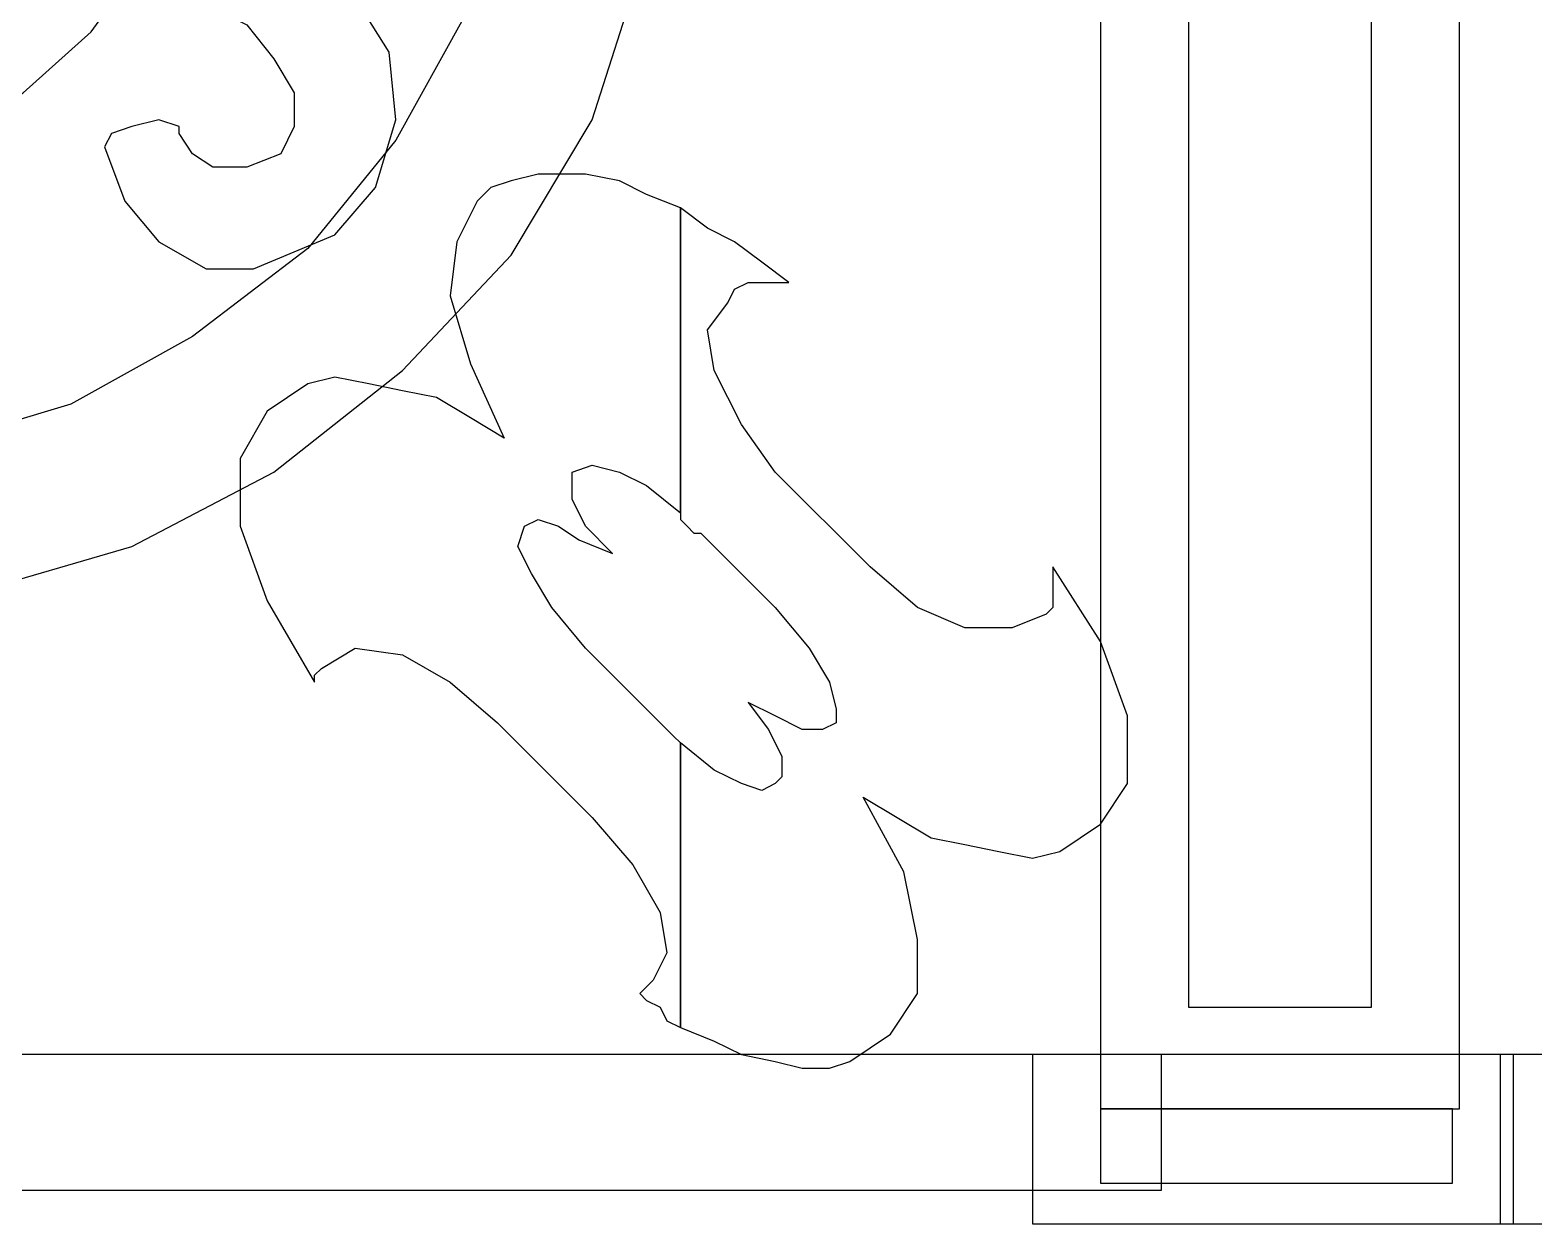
# Model space of a CAD drawing. Header units: centimetres. Extents: x -68 to 49, y -36 to 8.
# Drawn here: x -5.74 to 10.59, y -35.83 to -22.86 of the extents above; entities that cross this region are included whole.
import ezdxf

# ---------------------------------------------------------------- set-up
doc = ezdxf.new("R2010")
doc.units = ezdxf.units.CM
doc.header["$MEASUREMENT"] = 0
doc.layers.add('layer 1', color=7, linetype='Continuous')

msp = doc.modelspace()

# ---------------------------------------------------------------- linework, layer by layer
at = {"layer": 'layer 1', "color": 98}
for points, knots in [([(5.8839, 3.4612), (5.8839, 3.4612), (9.78401, 3.4612), (9.78401, 3.4612), (9.78401, 3.4612), (9.78401, 3.4612), (9.78401, -34.58325), (9.78401, -34.58325), (9.78401, -34.58325), (9.78401, -34.58325), (5.8839, -34.58325), (5.8839, -34.58325), (5.8839, -34.58325), (5.8839, -34.58325), (5.8839, 3.4612), (5.8839, 3.4612)], [0, 0, 0, 0, 0.25, 0.25, 0.25, 0.25, 0.5, 0.5, 0.5, 0.5, 0.75, 0.75, 0.75, 0.75, 1, 1, 1, 1]), ([(-8.90708, -3.23521), (-8.90708, -3.23521), (-8.31838, -3.23521), (-8.31838, -3.23521), (-8.31838, -3.23521), (-8.31838, -3.23521), (-6.40512, -3.38239), (-6.40512, -3.38239), (-6.40512, -3.38239), (-6.40512, -3.38239), (-4.63903, -3.89749), (-4.63903, -3.89749), (-4.63903, -3.89749), (-4.63903, -3.89749), (-3.09371, -4.78054), (-3.09371, -4.78054), (-3.09371, -4.78054), (-3.09371, -4.78054), (-1.69556, -5.81076), (-1.69556, -5.81076), (-1.69556, -5.81076), (-1.69556, -5.81076), (-0.51816, -7.13532), (-0.51816, -7.13532), (-0.51816, -7.13532), (-0.51816, -7.13532), (0.36488, -8.60706), (0.36488, -8.60706), (0.36488, -8.60706), (0.36488, -8.60706), (0.87999, -10.22597), (0.87999, -10.22597), (0.87999, -10.22597), (0.87999, -10.22597), (1.10075, -11.99206), (1.10075, -11.99206), (1.10075, -11.99206), (1.10075, -11.99206), (1.10075, -20.52814), (1.10075, -20.52814), (1.10075, -20.52814), (1.10075, -20.52814), (0.87999, -22.22064), (0.87999, -22.22064), (0.87999, -22.22064), (0.87999, -22.22064), (0.36488, -23.83956), (0.36488, -23.83956), (0.36488, -23.83956), (0.36488, -23.83956), (-0.51816, -25.31129), (-0.51816, -25.31129), (-0.51816, -25.31129), (-0.51816, -25.31129), (-1.69556, -26.56227), (-1.69556, -26.56227), (-1.69556, -26.56227), (-1.69556, -26.56227), (-3.09371, -27.66608), (-3.09371, -27.66608), (-3.09371, -27.66608), (-3.09371, -27.66608), (-4.63903, -28.47553), (-4.63903, -28.47553), (-4.63903, -28.47553), (-4.63903, -28.47553), (-6.40512, -28.99064), (-6.40512, -28.99064), (-6.40512, -28.99064), (-6.40512, -28.99064), (-8.31838, -29.13781), (-8.31838, -29.13781), (-8.31838, -29.13781), (-8.31838, -29.13781), (-8.90708, -29.13781), (-8.90708, -29.13781), (-8.90708, -29.13781), (-8.90708, -29.13781), (-8.90708, -27.5189), (-8.90708, -27.5189), (-8.90708, -27.5189), (-8.90708, -27.5189), (-8.39197, -27.5189), (-8.39197, -27.5189), (-8.39197, -27.5189), (-8.39197, -27.5189), (-6.77305, -27.37173), (-6.77305, -27.37173), (-6.77305, -27.37173), (-6.77305, -27.37173), (-5.30132, -26.93021), (-5.30132, -26.93021), (-5.30132, -26.93021), (-5.30132, -26.93021), (-3.97675, -26.19434), (-3.97675, -26.19434), (-3.97675, -26.19434), (-3.97675, -26.19434), (-2.72577, -25.23771), (-2.72577, -25.23771), (-2.72577, -25.23771), (-2.72577, -25.23771), (-1.76914, -24.06032), (-1.76914, -24.06032), (-1.76914, -24.06032), (-1.76914, -24.06032), (-1.03327, -22.73575), (-1.03327, -22.73575), (-1.03327, -22.73575), (-1.03327, -22.73575), (-0.51816, -21.3376), (-0.51816, -21.3376), (-0.51816, -21.3376), (-0.51816, -21.3376), (-0.37099, -19.79227), (-0.37099, -19.79227), (-0.37099, -19.79227), (-0.37099, -19.79227), (-0.37099, -12.43358), (-0.37099, -12.43358), (-0.37099, -12.43358), (-0.37099, -12.43358), (-0.51816, -10.88825), (-0.51816, -10.88825), (-0.51816, -10.88825), (-0.51816, -10.88825), (-1.03327, -9.4901), (-1.03327, -9.4901), (-1.03327, -9.4901), (-1.03327, -9.4901), (-1.76914, -8.16554), (-1.76914, -8.16554), (-1.76914, -8.16554), (-1.76914, -8.16554), (-2.72577, -6.98815), (-2.72577, -6.98815), (-2.72577, -6.98815), (-2.72577, -6.98815), (-3.97675, -6.03152), (-3.97675, -6.03152), (-3.97675, -6.03152), (-3.97675, -6.03152), (-5.30132, -5.29565), (-5.30132, -5.29565), (-5.30132, -5.29565), (-5.30132, -5.29565), (-6.77305, -4.85413), (-6.77305, -4.85413), (-6.77305, -4.85413), (-6.77305, -4.85413), (-8.39197, -4.70695), (-8.39197, -4.70695), (-8.39197, -4.70695), (-8.39197, -4.70695), (-8.90708, -4.70695), (-8.90708, -4.70695), (-8.90708, -4.70695), (-8.90708, -4.70695), (-8.90708, -3.23521), (-8.90708, -3.23521)], [0, 0, 0, 0, 0.025, 0.025, 0.025, 0.025, 0.05, 0.05, 0.05, 0.05, 0.075, 0.075, 0.075, 0.075, 0.1, 0.1, 0.1, 0.1, 0.125, 0.125, 0.125, 0.125, 0.15, 0.15, 0.15, 0.15, 0.175, 0.175, 0.175, 0.175, 0.2, 0.2, 0.2, 0.2, 0.225, 0.225, 0.225, 0.225, 0.25, 0.25, 0.25, 0.25, 0.275, 0.275, 0.275, 0.275, 0.3, 0.3, 0.3, 0.3, 0.325, 0.325, 0.325, 0.325, 0.35, 0.35, 0.35, 0.35, 0.375, 0.375, 0.375, 0.375, 0.4, 0.4, 0.4, 0.4, 0.425, 0.425, 0.425, 0.425, 0.45, 0.45, 0.45, 0.45, 0.475, 0.475, 0.475, 0.475, 0.5, 0.5, 0.5, 0.5, 0.525, 0.525, 0.525, 0.525, 0.55, 0.55, 0.55, 0.55, 0.575, 0.575, 0.575, 0.575, 0.6, 0.6, 0.6, 0.6, 0.625, 0.625, 0.625, 0.625, 0.65, 0.65, 0.65, 0.65, 0.675, 0.675, 0.675, 0.675, 0.7, 0.7, 0.7, 0.7, 0.725, 0.725, 0.725, 0.725, 0.75, 0.75, 0.75, 0.75, 0.775, 0.775, 0.775, 0.775, 0.8, 0.8, 0.8, 0.8, 0.825, 0.825, 0.825, 0.825, 0.85, 0.85, 0.85, 0.85, 0.875, 0.875, 0.875, 0.875, 0.9, 0.9, 0.9, 0.9, 0.925, 0.925, 0.925, 0.925, 0.95, 0.95, 0.95, 0.95, 0.975, 0.975, 0.975, 0.975, 1, 1, 1, 1]), ([(-9.05425, -7.7976), (-9.05425, -7.7976), (-8.68631, -7.7976), (-8.68631, -7.7976), (-8.68631, -7.7976), (-8.68631, -7.7976), (-7.6561, -7.94478), (-7.6561, -7.94478), (-7.6561, -7.94478), (-7.6561, -7.94478), (-6.69947, -8.23912), (-6.69947, -8.23912), (-6.69947, -8.23912), (-6.69947, -8.23912), (-5.81642, -8.75423), (-5.81642, -8.75423), (-5.81642, -8.75423), (-5.81642, -8.75423), (-5.08055, -9.41652), (-5.08055, -9.41652), (-5.08055, -9.41652), (-5.08055, -9.41652), (-4.49186, -10.22597), (-4.49186, -10.22597), (-4.49186, -10.22597), (-4.49186, -10.22597), (-3.97675, -11.1826), (-3.97675, -11.1826), (-3.97675, -11.1826), (-3.97675, -11.1826), (-3.6824, -12.21282), (-3.6824, -12.21282), (-3.6824, -12.21282), (-3.6824, -12.21282), (-3.60882, -13.31662), (-3.60882, -13.31662), (-3.60882, -13.31662), (-3.60882, -13.31662), (-3.60882, -18.90923), (-3.60882, -18.90923), (-3.60882, -18.90923), (-3.60882, -18.90923), (-3.6824, -20.01303), (-3.6824, -20.01303), (-3.6824, -20.01303), (-3.6824, -20.01303), (-3.97675, -21.11684), (-3.97675, -21.11684), (-3.97675, -21.11684), (-3.97675, -21.11684), (-4.49186, -22.07347), (-4.49186, -22.07347), (-4.49186, -22.07347), (-4.49186, -22.07347), (-5.08055, -22.88293), (-5.08055, -22.88293), (-5.08055, -22.88293), (-5.08055, -22.88293), (-5.81642, -23.54521), (-5.81642, -23.54521), (-5.81642, -23.54521), (-5.81642, -23.54521), (-6.69947, -24.06032), (-6.69947, -24.06032), (-6.69947, -24.06032), (-6.69947, -24.06032), (-7.6561, -24.35466), (-7.6561, -24.35466), (-7.6561, -24.35466), (-7.6561, -24.35466), (-8.68631, -24.50184), (-8.68631, -24.50184), (-8.68631, -24.50184), (-8.68631, -24.50184), (-9.05425, -24.50184), (-9.05425, -24.50184), (-9.05425, -24.50184), (-9.05425, -24.50184), (-9.05425, -22.88293), (-9.05425, -22.88293), (-9.05425, -22.88293), (-9.05425, -22.88293), (-8.68631, -22.88293), (-8.68631, -22.88293), (-8.68631, -22.88293), (-8.68631, -22.88293), (-7.95044, -22.80934), (-7.95044, -22.80934), (-7.95044, -22.80934), (-7.95044, -22.80934), (-7.21458, -22.51499), (-7.21458, -22.51499), (-7.21458, -22.51499), (-7.21458, -22.51499), (-6.55229, -22.07347), (-6.55229, -22.07347), (-6.55229, -22.07347), (-6.55229, -22.07347), (-5.9636, -21.55836), (-5.9636, -21.55836), (-5.9636, -21.55836), (-5.9636, -21.55836), (-5.52208, -20.89608), (-5.52208, -20.89608), (-5.52208, -20.89608), (-5.52208, -20.89608), (-5.15414, -20.08662), (-5.15414, -20.08662), (-5.15414, -20.08662), (-5.15414, -20.08662), (-4.93338, -19.20358), (-4.93338, -19.20358), (-4.93338, -19.20358), (-4.93338, -19.20358), (-4.85979, -18.32053), (-4.85979, -18.32053), (-4.85979, -18.32053), (-4.85979, -18.32053), (-4.85979, -13.90532), (-4.85979, -13.90532), (-4.85979, -13.90532), (-4.85979, -13.90532), (-4.93338, -13.02228), (-4.93338, -13.02228), (-4.93338, -13.02228), (-4.93338, -13.02228), (-5.15414, -12.13923), (-5.15414, -12.13923), (-5.15414, -12.13923), (-5.15414, -12.13923), (-5.52208, -11.32978), (-5.52208, -11.32978), (-5.52208, -11.32978), (-5.52208, -11.32978), (-5.9636, -10.66749), (-5.9636, -10.66749), (-5.9636, -10.66749), (-5.9636, -10.66749), (-6.55229, -10.0788), (-6.55229, -10.0788), (-6.55229, -10.0788), (-6.55229, -10.0788), (-7.21458, -9.63728), (-7.21458, -9.63728), (-7.21458, -9.63728), (-7.21458, -9.63728), (-7.95044, -9.34293), (-7.95044, -9.34293), (-7.95044, -9.34293), (-7.95044, -9.34293), (-8.68631, -9.26934), (-8.68631, -9.26934), (-8.68631, -9.26934), (-8.68631, -9.26934), (-9.05425, -9.26934), (-9.05425, -9.26934), (-9.05425, -9.26934), (-9.05425, -9.26934), (-9.05425, -7.7976), (-9.05425, -7.7976)], [0, 0, 0, 0, 0.025, 0.025, 0.025, 0.025, 0.05, 0.05, 0.05, 0.05, 0.075, 0.075, 0.075, 0.075, 0.1, 0.1, 0.1, 0.1, 0.125, 0.125, 0.125, 0.125, 0.15, 0.15, 0.15, 0.15, 0.175, 0.175, 0.175, 0.175, 0.2, 0.2, 0.2, 0.2, 0.225, 0.225, 0.225, 0.225, 0.25, 0.25, 0.25, 0.25, 0.275, 0.275, 0.275, 0.275, 0.3, 0.3, 0.3, 0.3, 0.325, 0.325, 0.325, 0.325, 0.35, 0.35, 0.35, 0.35, 0.375, 0.375, 0.375, 0.375, 0.4, 0.4, 0.4, 0.4, 0.425, 0.425, 0.425, 0.425, 0.45, 0.45, 0.45, 0.45, 0.475, 0.475, 0.475, 0.475, 0.5, 0.5, 0.5, 0.5, 0.525, 0.525, 0.525, 0.525, 0.55, 0.55, 0.55, 0.55, 0.575, 0.575, 0.575, 0.575, 0.6, 0.6, 0.6, 0.6, 0.625, 0.625, 0.625, 0.625, 0.65, 0.65, 0.65, 0.65, 0.675, 0.675, 0.675, 0.675, 0.7, 0.7, 0.7, 0.7, 0.725, 0.725, 0.725, 0.725, 0.75, 0.75, 0.75, 0.75, 0.775, 0.775, 0.775, 0.775, 0.8, 0.8, 0.8, 0.8, 0.825, 0.825, 0.825, 0.825, 0.85, 0.85, 0.85, 0.85, 0.875, 0.875, 0.875, 0.875, 0.9, 0.9, 0.9, 0.9, 0.925, 0.925, 0.925, 0.925, 0.95, 0.95, 0.95, 0.95, 0.975, 0.975, 0.975, 0.975, 1, 1, 1, 1]), ([(-1.84273, -23.10369), (-1.84273, -23.10369), (-1.76914, -23.83956), (-1.76914, -23.83956), (-1.76914, -23.83956), (-1.76914, -23.83956), (-1.9899, -24.57542), (-1.9899, -24.57542), (-1.9899, -24.57542), (-1.9899, -24.57542), (-2.43142, -25.09053), (-2.43142, -25.09053), (-2.43142, -25.09053), (-2.43142, -25.09053), (-3.31447, -25.45847), (-3.31447, -25.45847), (-3.31447, -25.45847), (-3.31447, -25.45847), (-3.82958, -25.45847), (-3.82958, -25.45847), (-3.82958, -25.45847), (-3.82958, -25.45847), (-4.34468, -25.16412), (-4.34468, -25.16412), (-4.34468, -25.16412), (-4.34468, -25.16412), (-4.71262, -24.7226), (-4.71262, -24.7226), (-4.71262, -24.7226), (-4.71262, -24.7226), (-4.93338, -24.1339), (-4.93338, -24.1339), (-4.93338, -24.1339), (-4.93338, -24.1339), (-4.85979, -23.98673), (-4.85979, -23.98673), (-4.85979, -23.98673), (-4.85979, -23.98673), (-4.63903, -23.91314), (-4.63903, -23.91314), (-4.63903, -23.91314), (-4.63903, -23.91314), (-4.34468, -23.83956), (-4.34468, -23.83956), (-4.34468, -23.83956), (-4.34468, -23.83956), (-4.12392, -23.91314), (-4.12392, -23.91314), (-4.12392, -23.91314), (-4.12392, -23.91314), (-4.12392, -23.98673), (-4.12392, -23.98673), (-4.12392, -23.98673), (-4.12392, -23.98673), (-3.97675, -24.20749), (-3.97675, -24.20749), (-3.97675, -24.20749), (-3.97675, -24.20749), (-3.75599, -24.35466), (-3.75599, -24.35466), (-3.75599, -24.35466), (-3.75599, -24.35466), (-3.38805, -24.35466), (-3.38805, -24.35466), (-3.38805, -24.35466), (-3.38805, -24.35466), (-3.02012, -24.20749), (-3.02012, -24.20749), (-3.02012, -24.20749), (-3.02012, -24.20749), (-2.87295, -23.91314), (-2.87295, -23.91314), (-2.87295, -23.91314), (-2.87295, -23.91314), (-2.87295, -23.54521), (-2.87295, -23.54521), (-2.87295, -23.54521), (-2.87295, -23.54521), (-3.09371, -23.17727), (-3.09371, -23.17727), (-3.09371, -23.17727), (-3.09371, -23.17727), (-3.38805, -22.80934), (-3.38805, -22.80934), (-3.38805, -22.80934), (-3.38805, -22.80934), (-3.82958, -22.58858), (-3.82958, -22.58858), (-3.82958, -22.58858), (-3.82958, -22.58858), (-4.41827, -22.51499), (-4.41827, -22.51499), (-4.41827, -22.51499), (-4.41827, -22.51499), (-5.08055, -22.73575), (-5.08055, -22.73575), (-5.08055, -22.73575), (-5.08055, -22.73575), (-5.44849, -21.48477), (-5.44849, -21.48477), (-5.44849, -21.48477), (-5.44849, -21.48477), (-4.85979, -21.48477), (-4.85979, -21.48477), (-4.85979, -21.48477), (-4.85979, -21.48477), (-4.34468, -21.41119), (-4.34468, -21.41119), (-4.34468, -21.41119), (-4.34468, -21.41119), (-3.90316, -21.48477), (-3.90316, -21.48477), (-3.90316, -21.48477), (-3.90316, -21.48477), (-3.38805, -21.55836), (-3.38805, -21.55836), (-3.38805, -21.55836), (-3.38805, -21.55836), (-3.02012, -21.70553), (-3.02012, -21.70553), (-3.02012, -21.70553), (-3.02012, -21.70553), (-2.5786, -21.99988), (-2.5786, -21.99988), (-2.5786, -21.99988), (-2.5786, -21.99988), (-2.21066, -22.51499), (-2.21066, -22.51499), (-2.21066, -22.51499), (-2.21066, -22.51499), (-1.84273, -23.10369), (-1.84273, -23.10369)], [0, 0, 0, 0, 0.03030303, 0.03030303, 0.03030303, 0.03030303, 0.06060606, 0.06060606, 0.06060606, 0.06060606, 0.09090909, 0.09090909, 0.09090909, 0.09090909, 0.12121212, 0.12121212, 0.12121212, 0.12121212, 0.15151515, 0.15151515, 0.15151515, 0.15151515, 0.18181818, 0.18181818, 0.18181818, 0.18181818, 0.21212121, 0.21212121, 0.21212121, 0.21212121, 0.24242424, 0.24242424, 0.24242424, 0.24242424, 0.27272727, 0.27272727, 0.27272727, 0.27272727, 0.3030303, 0.3030303, 0.3030303, 0.3030303, 0.33333333, 0.33333333, 0.33333333, 0.33333333, 0.36363636, 0.36363636, 0.36363636, 0.36363636, 0.39393939, 0.39393939, 0.39393939, 0.39393939, 0.42424242, 0.42424242, 0.42424242, 0.42424242, 0.45454545, 0.45454545, 0.45454545, 0.45454545, 0.48484848, 0.48484848, 0.48484848, 0.48484848, 0.51515152, 0.51515152, 0.51515152, 0.51515152, 0.54545455, 0.54545455, 0.54545455, 0.54545455, 0.57575758, 0.57575758, 0.57575758, 0.57575758, 0.60606061, 0.60606061, 0.60606061, 0.60606061, 0.63636364, 0.63636364, 0.63636364, 0.63636364, 0.66666667, 0.66666667, 0.66666667, 0.66666667, 0.6969697, 0.6969697, 0.6969697, 0.6969697, 0.72727273, 0.72727273, 0.72727273, 0.72727273, 0.75757576, 0.75757576, 0.75757576, 0.75757576, 0.78787879, 0.78787879, 0.78787879, 0.78787879, 0.81818182, 0.81818182, 0.81818182, 0.81818182, 0.84848485, 0.84848485, 0.84848485, 0.84848485, 0.87878788, 0.87878788, 0.87878788, 0.87878788, 0.90909091, 0.90909091, 0.90909091, 0.90909091, 0.93939394, 0.93939394, 0.93939394, 0.93939394, 0.96969697, 0.96969697, 0.96969697, 0.96969697, 1, 1, 1, 1]), ([(-2.65219, -29.94727), (-2.65219, -29.94727), (-3.16729, -29.06423), (-3.16729, -29.06423), (-3.16729, -29.06423), (-3.16729, -29.06423), (-3.46164, -28.25477), (-3.46164, -28.25477), (-3.46164, -28.25477), (-3.46164, -28.25477), (-3.46164, -27.5189), (-3.46164, -27.5189), (-3.46164, -27.5189), (-3.46164, -27.5189), (-3.16729, -27.00379), (-3.16729, -27.00379), (-3.16729, -27.00379), (-3.16729, -27.00379), (-3.16729, -27.00379), (-3.16729, -27.00379), (-3.16729, -27.00379), (-3.16729, -27.00379), (-2.94653, -26.85662), (-2.94653, -26.85662), (-2.94653, -26.85662), (-2.94653, -26.85662), (-2.72577, -26.70945), (-2.72577, -26.70945), (-2.72577, -26.70945), (-2.72577, -26.70945), (-2.43142, -26.63586), (-2.43142, -26.63586), (-2.43142, -26.63586), (-2.43142, -26.63586), (-2.06349, -26.70945), (-2.06349, -26.70945), (-2.06349, -26.70945), (-2.06349, -26.70945), (-1.69556, -26.78303), (-1.69556, -26.78303), (-1.69556, -26.78303), (-1.69556, -26.78303), (-1.32762, -26.85662), (-1.32762, -26.85662), (-1.32762, -26.85662), (-1.32762, -26.85662), (-0.95969, -27.07738), (-0.95969, -27.07738), (-0.95969, -27.07738), (-0.95969, -27.07738), (-0.59175, -27.29814), (-0.59175, -27.29814), (-0.59175, -27.29814), (-0.59175, -27.29814), (-0.95969, -26.48869), (-0.95969, -26.48869), (-0.95969, -26.48869), (-0.95969, -26.48869), (-1.18045, -25.75282), (-1.18045, -25.75282), (-1.18045, -25.75282), (-1.18045, -25.75282), (-1.10686, -25.16412), (-1.10686, -25.16412), (-1.10686, -25.16412), (-1.10686, -25.16412), (-0.8861, -24.7226), (-0.8861, -24.7226), (-0.8861, -24.7226), (-0.8861, -24.7226), (-0.8861, -24.7226), (-0.8861, -24.7226), (-0.8861, -24.7226), (-0.8861, -24.7226), (-0.73892, -24.57542), (-0.73892, -24.57542), (-0.73892, -24.57542), (-0.73892, -24.57542), (-0.51816, -24.50184), (-0.51816, -24.50184), (-0.51816, -24.50184), (-0.51816, -24.50184), (-0.22382, -24.42825), (-0.22382, -24.42825), (-0.22382, -24.42825), (-0.22382, -24.42825), (-0.00306, -24.42825), (-0.00306, -24.42825), (-0.00306, -24.42825), (-0.00306, -24.42825), (0.29129, -24.42825), (0.29129, -24.42825), (0.29129, -24.42825), (0.29129, -24.42825), (0.65923, -24.50184), (0.65923, -24.50184), (0.65923, -24.50184), (0.65923, -24.50184), (0.95357, -24.64901), (0.95357, -24.64901), (0.95357, -24.64901), (0.95357, -24.64901), (1.32151, -24.79619), (1.32151, -24.79619), (1.32151, -24.79619), (1.32151, -24.79619), (1.32151, -28.1076), (1.32151, -28.1076), (1.32151, -28.1076), (1.32151, -28.1076), (0.95357, -27.81325), (0.95357, -27.81325), (0.95357, -27.81325), (0.95357, -27.81325), (0.65923, -27.66608), (0.65923, -27.66608), (0.65923, -27.66608), (0.65923, -27.66608), (0.36488, -27.59249), (0.36488, -27.59249), (0.36488, -27.59249), (0.36488, -27.59249), (0.14412, -27.66608), (0.14412, -27.66608), (0.14412, -27.66608), (0.14412, -27.66608), (0.14412, -27.66608), (0.14412, -27.66608), (0.14412, -27.66608), (0.14412, -27.66608), (0.14412, -27.73966), (0.14412, -27.73966), (0.14412, -27.73966), (0.14412, -27.73966), (0.14412, -27.96042), (0.14412, -27.96042), (0.14412, -27.96042), (0.14412, -27.96042), (0.29129, -28.25477), (0.29129, -28.25477), (0.29129, -28.25477), (0.29129, -28.25477), (0.58564, -28.54912), (0.58564, -28.54912), (0.58564, -28.54912), (0.58564, -28.54912), (0.21771, -28.40195), (0.21771, -28.40195), (0.21771, -28.40195), (0.21771, -28.40195), (-0.00306, -28.25477), (-0.00306, -28.25477), (-0.00306, -28.25477), (-0.00306, -28.25477), (-0.22382, -28.18118), (-0.22382, -28.18118), (-0.22382, -28.18118), (-0.22382, -28.18118), (-0.37099, -28.25477), (-0.37099, -28.25477), (-0.37099, -28.25477), (-0.37099, -28.25477), (-0.37099, -28.25477), (-0.37099, -28.25477), (-0.37099, -28.25477), (-0.37099, -28.25477), (-0.44458, -28.47553), (-0.44458, -28.47553), (-0.44458, -28.47553), (-0.44458, -28.47553), (-0.2974, -28.76988), (-0.2974, -28.76988), (-0.2974, -28.76988), (-0.2974, -28.76988), (-0.07664, -29.13781), (-0.07664, -29.13781), (-0.07664, -29.13781), (-0.07664, -29.13781), (0.29129, -29.57934), (0.29129, -29.57934), (0.29129, -29.57934), (0.29129, -29.57934), (1.10075, -30.38879), (1.10075, -30.38879), (1.10075, -30.38879), (1.10075, -30.38879), (1.10075, -30.38879), (1.10075, -30.38879), (1.10075, -30.38879), (1.10075, -30.38879), (1.17434, -30.46238), (1.17434, -30.46238), (1.17434, -30.46238), (1.17434, -30.46238), (1.24792, -30.53597), (1.24792, -30.53597), (1.24792, -30.53597), (1.24792, -30.53597), (1.32151, -30.60955), (1.32151, -30.60955), (1.32151, -30.60955), (1.32151, -30.60955), (1.32151, -33.70021), (1.32151, -33.70021), (1.32151, -33.70021), (1.32151, -33.70021), (1.17434, -33.62662), (1.17434, -33.62662), (1.17434, -33.62662), (1.17434, -33.62662), (1.10075, -33.47944), (1.10075, -33.47944), (1.10075, -33.47944), (1.10075, -33.47944), (0.95357, -33.40586), (0.95357, -33.40586), (0.95357, -33.40586), (0.95357, -33.40586), (0.87999, -33.33227), (0.87999, -33.33227), (0.87999, -33.33227), (0.87999, -33.33227), (0.87999, -33.33227), (0.87999, -33.33227), (0.87999, -33.33227), (0.87999, -33.33227), (0.87999, -33.33227), (0.87999, -33.33227), (0.87999, -33.33227), (0.87999, -33.33227), (0.95357, -33.25868), (0.95357, -33.25868), (0.95357, -33.25868), (0.95357, -33.25868), (1.02716, -33.1851), (1.02716, -33.1851), (1.02716, -33.1851), (1.02716, -33.1851), (1.02716, -33.1851), (1.02716, -33.1851), (1.02716, -33.1851), (1.02716, -33.1851), (1.17434, -32.89075), (1.17434, -32.89075), (1.17434, -32.89075), (1.17434, -32.89075), (1.10075, -32.44923), (1.10075, -32.44923), (1.10075, -32.44923), (1.10075, -32.44923), (0.8064, -31.93412), (0.8064, -31.93412), (0.8064, -31.93412), (0.8064, -31.93412), (0.36488, -31.41901), (0.36488, -31.41901), (0.36488, -31.41901), (0.36488, -31.41901), (-0.66534, -30.38879), (-0.66534, -30.38879), (-0.66534, -30.38879), (-0.66534, -30.38879), (-1.18045, -29.94727), (-1.18045, -29.94727), (-1.18045, -29.94727), (-1.18045, -29.94727), (-1.69556, -29.65292), (-1.69556, -29.65292), (-1.69556, -29.65292), (-1.69556, -29.65292), (-2.21066, -29.57934), (-2.21066, -29.57934), (-2.21066, -29.57934), (-2.21066, -29.57934), (-2.5786, -29.8001), (-2.5786, -29.8001), (-2.5786, -29.8001), (-2.5786, -29.8001), (-2.5786, -29.8001), (-2.5786, -29.8001), (-2.5786, -29.8001), (-2.5786, -29.8001), (-2.5786, -29.8001), (-2.5786, -29.8001), (-2.5786, -29.8001), (-2.5786, -29.8001), (-2.5786, -29.8001), (-2.5786, -29.8001), (-2.5786, -29.8001), (-2.5786, -29.8001), (-2.65219, -29.87368), (-2.65219, -29.87368), (-2.65219, -29.87368), (-2.65219, -29.87368), (-2.65219, -29.94727), (-2.65219, -29.94727)], [0, 0, 0, 0, 0.01351351, 0.01351351, 0.01351351, 0.01351351, 0.02702703, 0.02702703, 0.02702703, 0.02702703, 0.04054054, 0.04054054, 0.04054054, 0.04054054, 0.05405405, 0.05405405, 0.05405405, 0.05405405, 0.06756757, 0.06756757, 0.06756757, 0.06756757, 0.08108108, 0.08108108, 0.08108108, 0.08108108, 0.09459459, 0.09459459, 0.09459459, 0.09459459, 0.10810811, 0.10810811, 0.10810811, 0.10810811, 0.12162162, 0.12162162, 0.12162162, 0.12162162, 0.13513514, 0.13513514, 0.13513514, 0.13513514, 0.14864865, 0.14864865, 0.14864865, 0.14864865, 0.16216216, 0.16216216, 0.16216216, 0.16216216, 0.17567568, 0.17567568, 0.17567568, 0.17567568, 0.18918919, 0.18918919, 0.18918919, 0.18918919, 0.2027027, 0.2027027, 0.2027027, 0.2027027, 0.21621622, 0.21621622, 0.21621622, 0.21621622, 0.22972973, 0.22972973, 0.22972973, 0.22972973, 0.24324324, 0.24324324, 0.24324324, 0.24324324, 0.25675676, 0.25675676, 0.25675676, 0.25675676, 0.27027027, 0.27027027, 0.27027027, 0.27027027, 0.28378378, 0.28378378, 0.28378378, 0.28378378, 0.2972973, 0.2972973, 0.2972973, 0.2972973, 0.31081081, 0.31081081, 0.31081081, 0.31081081, 0.32432432, 0.32432432, 0.32432432, 0.32432432, 0.33783784, 0.33783784, 0.33783784, 0.33783784, 0.35135135, 0.35135135, 0.35135135, 0.35135135, 0.36486486, 0.36486486, 0.36486486, 0.36486486, 0.37837838, 0.37837838, 0.37837838, 0.37837838, 0.39189189, 0.39189189, 0.39189189, 0.39189189, 0.40540541, 0.40540541, 0.40540541, 0.40540541, 0.41891892, 0.41891892, 0.41891892, 0.41891892, 0.43243243, 0.43243243, 0.43243243, 0.43243243, 0.44594595, 0.44594595, 0.44594595, 0.44594595, 0.45945946, 0.45945946, 0.45945946, 0.45945946, 0.47297297, 0.47297297, 0.47297297, 0.47297297, 0.48648649, 0.48648649, 0.48648649, 0.48648649, 0.5, 0.5, 0.5, 0.5, 0.51351351, 0.51351351, 0.51351351, 0.51351351, 0.52702703, 0.52702703, 0.52702703, 0.52702703, 0.54054054, 0.54054054, 0.54054054, 0.54054054, 0.55405405, 0.55405405, 0.55405405, 0.55405405, 0.56756757, 0.56756757, 0.56756757, 0.56756757, 0.58108108, 0.58108108, 0.58108108, 0.58108108, 0.59459459, 0.59459459, 0.59459459, 0.59459459, 0.60810811, 0.60810811, 0.60810811, 0.60810811, 0.62162162, 0.62162162, 0.62162162, 0.62162162, 0.63513514, 0.63513514, 0.63513514, 0.63513514, 0.64864865, 0.64864865, 0.64864865, 0.64864865, 0.66216216, 0.66216216, 0.66216216, 0.66216216, 0.67567568, 0.67567568, 0.67567568, 0.67567568, 0.68918919, 0.68918919, 0.68918919, 0.68918919, 0.7027027, 0.7027027, 0.7027027, 0.7027027, 0.71621622, 0.71621622, 0.71621622, 0.71621622, 0.72972973, 0.72972973, 0.72972973, 0.72972973, 0.74324324, 0.74324324, 0.74324324, 0.74324324, 0.75675676, 0.75675676, 0.75675676, 0.75675676, 0.77027027, 0.77027027, 0.77027027, 0.77027027, 0.78378378, 0.78378378, 0.78378378, 0.78378378, 0.7972973, 0.7972973, 0.7972973, 0.7972973, 0.81081081, 0.81081081, 0.81081081, 0.81081081, 0.82432432, 0.82432432, 0.82432432, 0.82432432, 0.83783784, 0.83783784, 0.83783784, 0.83783784, 0.85135135, 0.85135135, 0.85135135, 0.85135135, 0.86486486, 0.86486486, 0.86486486, 0.86486486, 0.87837838, 0.87837838, 0.87837838, 0.87837838, 0.89189189, 0.89189189, 0.89189189, 0.89189189, 0.90540541, 0.90540541, 0.90540541, 0.90540541, 0.91891892, 0.91891892, 0.91891892, 0.91891892, 0.93243243, 0.93243243, 0.93243243, 0.93243243, 0.94594595, 0.94594595, 0.94594595, 0.94594595, 0.95945946, 0.95945946, 0.95945946, 0.95945946, 0.97297297, 0.97297297, 0.97297297, 0.97297297, 0.98648649, 0.98648649, 0.98648649, 0.98648649, 1, 1, 1, 1]), ([(1.32151, -24.79619), (1.32151, -24.79619), (1.61586, -25.01695), (1.61586, -25.01695), (1.61586, -25.01695), (1.61586, -25.01695), (1.9102, -25.16412), (1.9102, -25.16412), (1.9102, -25.16412), (1.9102, -25.16412), (2.20455, -25.38488), (2.20455, -25.38488), (2.20455, -25.38488), (2.20455, -25.38488), (2.4989, -25.60564), (2.4989, -25.60564), (2.4989, -25.60564), (2.4989, -25.60564), (2.27814, -25.60564), (2.27814, -25.60564), (2.27814, -25.60564), (2.27814, -25.60564), (2.05738, -25.60564), (2.05738, -25.60564), (2.05738, -25.60564), (2.05738, -25.60564), (1.9102, -25.67923), (1.9102, -25.67923), (1.9102, -25.67923), (1.9102, -25.67923), (1.83662, -25.8264), (1.83662, -25.8264), (1.83662, -25.8264), (1.83662, -25.8264), (1.83662, -25.8264), (1.83662, -25.8264), (1.83662, -25.8264), (1.83662, -25.8264), (1.61586, -26.12075), (1.61586, -26.12075), (1.61586, -26.12075), (1.61586, -26.12075), (1.68944, -26.56227), (1.68944, -26.56227), (1.68944, -26.56227), (1.68944, -26.56227), (1.98379, -27.15097), (1.98379, -27.15097), (1.98379, -27.15097), (1.98379, -27.15097), (2.35173, -27.66608), (2.35173, -27.66608), (2.35173, -27.66608), (2.35173, -27.66608), (3.38194, -28.69629), (3.38194, -28.69629), (3.38194, -28.69629), (3.38194, -28.69629), (3.89705, -29.13781), (3.89705, -29.13781), (3.89705, -29.13781), (3.89705, -29.13781), (4.41216, -29.35858), (4.41216, -29.35858), (4.41216, -29.35858), (4.41216, -29.35858), (4.92727, -29.35858), (4.92727, -29.35858), (4.92727, -29.35858), (4.92727, -29.35858), (5.2952, -29.2114), (5.2952, -29.2114), (5.2952, -29.2114), (5.2952, -29.2114), (5.2952, -29.2114), (5.2952, -29.2114), (5.2952, -29.2114), (5.2952, -29.2114), (5.36879, -29.13781), (5.36879, -29.13781), (5.36879, -29.13781), (5.36879, -29.13781), (5.36879, -28.99064), (5.36879, -28.99064), (5.36879, -28.99064), (5.36879, -28.99064), (5.36879, -28.84347), (5.36879, -28.84347), (5.36879, -28.84347), (5.36879, -28.84347), (5.36879, -28.69629), (5.36879, -28.69629), (5.36879, -28.69629), (5.36879, -28.69629), (5.8839, -29.50575), (5.8839, -29.50575), (5.8839, -29.50575), (5.8839, -29.50575), (6.17825, -30.31521), (6.17825, -30.31521), (6.17825, -30.31521), (6.17825, -30.31521), (6.17825, -31.05108), (6.17825, -31.05108), (6.17825, -31.05108), (6.17825, -31.05108), (5.8839, -31.4926), (5.8839, -31.4926), (5.8839, -31.4926), (5.8839, -31.4926), (5.8839, -31.4926), (5.8839, -31.4926), (5.8839, -31.4926), (5.8839, -31.4926), (5.66314, -31.63977), (5.66314, -31.63977), (5.66314, -31.63977), (5.66314, -31.63977), (5.44238, -31.78694), (5.44238, -31.78694), (5.44238, -31.78694), (5.44238, -31.78694), (5.14803, -31.86053), (5.14803, -31.86053), (5.14803, -31.86053), (5.14803, -31.86053), (4.7801, -31.78694), (4.7801, -31.78694), (4.7801, -31.78694), (4.7801, -31.78694), (4.41216, -31.71336), (4.41216, -31.71336), (4.41216, -31.71336), (4.41216, -31.71336), (4.04423, -31.63977), (4.04423, -31.63977), (4.04423, -31.63977), (4.04423, -31.63977), (3.67629, -31.41901), (3.67629, -31.41901), (3.67629, -31.41901), (3.67629, -31.41901), (3.30836, -31.19825), (3.30836, -31.19825), (3.30836, -31.19825), (3.30836, -31.19825), (3.74988, -32.00771), (3.74988, -32.00771), (3.74988, -32.00771), (3.74988, -32.00771), (3.89705, -32.74357), (3.89705, -32.74357), (3.89705, -32.74357), (3.89705, -32.74357), (3.89705, -33.33227), (3.89705, -33.33227), (3.89705, -33.33227), (3.89705, -33.33227), (3.6027, -33.77379), (3.6027, -33.77379), (3.6027, -33.77379), (3.6027, -33.77379), (3.6027, -33.77379), (3.6027, -33.77379), (3.6027, -33.77379), (3.6027, -33.77379), (3.38194, -33.92097), (3.38194, -33.92097), (3.38194, -33.92097), (3.38194, -33.92097), (3.16118, -34.06814), (3.16118, -34.06814), (3.16118, -34.06814), (3.16118, -34.06814), (2.94042, -34.14173), (2.94042, -34.14173), (2.94042, -34.14173), (2.94042, -34.14173), (2.64607, -34.14173), (2.64607, -34.14173), (2.64607, -34.14173), (2.64607, -34.14173), (2.35173, -34.06814), (2.35173, -34.06814), (2.35173, -34.06814), (2.35173, -34.06814), (1.98379, -33.99455), (1.98379, -33.99455), (1.98379, -33.99455), (1.98379, -33.99455), (1.68944, -33.84738), (1.68944, -33.84738), (1.68944, -33.84738), (1.68944, -33.84738), (1.32151, -33.70021), (1.32151, -33.70021), (1.32151, -33.70021), (1.32151, -33.70021), (1.32151, -30.60955), (1.32151, -30.60955), (1.32151, -30.60955), (1.32151, -30.60955), (1.68944, -30.9039), (1.68944, -30.9039), (1.68944, -30.9039), (1.68944, -30.9039), (1.98379, -31.05108), (1.98379, -31.05108), (1.98379, -31.05108), (1.98379, -31.05108), (2.20455, -31.12466), (2.20455, -31.12466), (2.20455, -31.12466), (2.20455, -31.12466), (2.35173, -31.05108), (2.35173, -31.05108), (2.35173, -31.05108), (2.35173, -31.05108), (2.35173, -31.05108), (2.35173, -31.05108), (2.35173, -31.05108), (2.35173, -31.05108), (2.42531, -30.97749), (2.42531, -30.97749), (2.42531, -30.97749), (2.42531, -30.97749), (2.42531, -30.75673), (2.42531, -30.75673), (2.42531, -30.75673), (2.42531, -30.75673), (2.27814, -30.46238), (2.27814, -30.46238), (2.27814, -30.46238), (2.27814, -30.46238), (2.05738, -30.16803), (2.05738, -30.16803), (2.05738, -30.16803), (2.05738, -30.16803), (2.35173, -30.31521), (2.35173, -30.31521), (2.35173, -30.31521), (2.35173, -30.31521), (2.64607, -30.46238), (2.64607, -30.46238), (2.64607, -30.46238), (2.64607, -30.46238), (2.86683, -30.46238), (2.86683, -30.46238), (2.86683, -30.46238), (2.86683, -30.46238), (3.01401, -30.38879), (3.01401, -30.38879), (3.01401, -30.38879), (3.01401, -30.38879), (3.01401, -30.38879), (3.01401, -30.38879), (3.01401, -30.38879), (3.01401, -30.38879), (3.01401, -30.24162), (3.01401, -30.24162), (3.01401, -30.24162), (3.01401, -30.24162), (2.94042, -29.94727), (2.94042, -29.94727), (2.94042, -29.94727), (2.94042, -29.94727), (2.71966, -29.57934), (2.71966, -29.57934), (2.71966, -29.57934), (2.71966, -29.57934), (2.35173, -29.13781), (2.35173, -29.13781), (2.35173, -29.13781), (2.35173, -29.13781), (1.54227, -28.32836), (1.54227, -28.32836), (1.54227, -28.32836), (1.54227, -28.32836), (1.46868, -28.32836), (1.46868, -28.32836), (1.46868, -28.32836), (1.46868, -28.32836), (1.3951, -28.25477), (1.3951, -28.25477), (1.3951, -28.25477), (1.3951, -28.25477), (1.32151, -28.18118), (1.32151, -28.18118), (1.32151, -28.18118), (1.32151, -28.18118), (1.32151, -28.1076), (1.32151, -28.1076), (1.32151, -28.1076), (1.32151, -28.1076), (1.32151, -24.79619), (1.32151, -24.79619)], [0, 0, 0, 0, 0.01351351, 0.01351351, 0.01351351, 0.01351351, 0.02702703, 0.02702703, 0.02702703, 0.02702703, 0.04054054, 0.04054054, 0.04054054, 0.04054054, 0.05405405, 0.05405405, 0.05405405, 0.05405405, 0.06756757, 0.06756757, 0.06756757, 0.06756757, 0.08108108, 0.08108108, 0.08108108, 0.08108108, 0.09459459, 0.09459459, 0.09459459, 0.09459459, 0.10810811, 0.10810811, 0.10810811, 0.10810811, 0.12162162, 0.12162162, 0.12162162, 0.12162162, 0.13513514, 0.13513514, 0.13513514, 0.13513514, 0.14864865, 0.14864865, 0.14864865, 0.14864865, 0.16216216, 0.16216216, 0.16216216, 0.16216216, 0.17567568, 0.17567568, 0.17567568, 0.17567568, 0.18918919, 0.18918919, 0.18918919, 0.18918919, 0.2027027, 0.2027027, 0.2027027, 0.2027027, 0.21621622, 0.21621622, 0.21621622, 0.21621622, 0.22972973, 0.22972973, 0.22972973, 0.22972973, 0.24324324, 0.24324324, 0.24324324, 0.24324324, 0.25675676, 0.25675676, 0.25675676, 0.25675676, 0.27027027, 0.27027027, 0.27027027, 0.27027027, 0.28378378, 0.28378378, 0.28378378, 0.28378378, 0.2972973, 0.2972973, 0.2972973, 0.2972973, 0.31081081, 0.31081081, 0.31081081, 0.31081081, 0.32432432, 0.32432432, 0.32432432, 0.32432432, 0.33783784, 0.33783784, 0.33783784, 0.33783784, 0.35135135, 0.35135135, 0.35135135, 0.35135135, 0.36486486, 0.36486486, 0.36486486, 0.36486486, 0.37837838, 0.37837838, 0.37837838, 0.37837838, 0.39189189, 0.39189189, 0.39189189, 0.39189189, 0.40540541, 0.40540541, 0.40540541, 0.40540541, 0.41891892, 0.41891892, 0.41891892, 0.41891892, 0.43243243, 0.43243243, 0.43243243, 0.43243243, 0.44594595, 0.44594595, 0.44594595, 0.44594595, 0.45945946, 0.45945946, 0.45945946, 0.45945946, 0.47297297, 0.47297297, 0.47297297, 0.47297297, 0.48648649, 0.48648649, 0.48648649, 0.48648649, 0.5, 0.5, 0.5, 0.5, 0.51351351, 0.51351351, 0.51351351, 0.51351351, 0.52702703, 0.52702703, 0.52702703, 0.52702703, 0.54054054, 0.54054054, 0.54054054, 0.54054054, 0.55405405, 0.55405405, 0.55405405, 0.55405405, 0.56756757, 0.56756757, 0.56756757, 0.56756757, 0.58108108, 0.58108108, 0.58108108, 0.58108108, 0.59459459, 0.59459459, 0.59459459, 0.59459459, 0.60810811, 0.60810811, 0.60810811, 0.60810811, 0.62162162, 0.62162162, 0.62162162, 0.62162162, 0.63513514, 0.63513514, 0.63513514, 0.63513514, 0.64864865, 0.64864865, 0.64864865, 0.64864865, 0.66216216, 0.66216216, 0.66216216, 0.66216216, 0.67567568, 0.67567568, 0.67567568, 0.67567568, 0.68918919, 0.68918919, 0.68918919, 0.68918919, 0.7027027, 0.7027027, 0.7027027, 0.7027027, 0.71621622, 0.71621622, 0.71621622, 0.71621622, 0.72972973, 0.72972973, 0.72972973, 0.72972973, 0.74324324, 0.74324324, 0.74324324, 0.74324324, 0.75675676, 0.75675676, 0.75675676, 0.75675676, 0.77027027, 0.77027027, 0.77027027, 0.77027027, 0.78378378, 0.78378378, 0.78378378, 0.78378378, 0.7972973, 0.7972973, 0.7972973, 0.7972973, 0.81081081, 0.81081081, 0.81081081, 0.81081081, 0.82432432, 0.82432432, 0.82432432, 0.82432432, 0.83783784, 0.83783784, 0.83783784, 0.83783784, 0.85135135, 0.85135135, 0.85135135, 0.85135135, 0.86486486, 0.86486486, 0.86486486, 0.86486486, 0.87837838, 0.87837838, 0.87837838, 0.87837838, 0.89189189, 0.89189189, 0.89189189, 0.89189189, 0.90540541, 0.90540541, 0.90540541, 0.90540541, 0.91891892, 0.91891892, 0.91891892, 0.91891892, 0.93243243, 0.93243243, 0.93243243, 0.93243243, 0.94594595, 0.94594595, 0.94594595, 0.94594595, 0.95945946, 0.95945946, 0.95945946, 0.95945946, 0.97297297, 0.97297297, 0.97297297, 0.97297297, 0.98648649, 0.98648649, 0.98648649, 0.98648649, 1, 1, 1, 1]), ([(-24.72827, -33.99455), (-24.72827, -33.99455), (6.54618, -33.99455), (6.54618, -33.99455), (6.54618, -33.99455), (6.54618, -33.99455), (6.54618, -35.46629), (6.54618, -35.46629), (6.54618, -35.46629), (6.54618, -35.46629), (-24.72827, -35.46629), (-24.72827, -35.46629), (-24.72827, -35.46629), (-24.72827, -35.46629), (-24.72827, -33.99455), (-24.72827, -33.99455)], [0, 0, 0, 0, 0.25, 0.25, 0.25, 0.25, 0.5, 0.5, 0.5, 0.5, 0.75, 0.75, 0.75, 0.75, 1, 1, 1, 1]), ([(5.14803, -33.99455), (5.14803, -33.99455), (10.3727, -33.99455), (10.3727, -33.99455), (10.3727, -33.99455), (10.3727, -33.99455), (10.3727, -35.83423), (10.3727, -35.83423), (10.3727, -35.83423), (10.3727, -35.83423), (5.14803, -35.83423), (5.14803, -35.83423), (5.14803, -35.83423), (5.14803, -35.83423), (5.14803, -33.99455), (5.14803, -33.99455)], [0, 0, 0, 0, 0.25, 0.25, 0.25, 0.25, 0.5, 0.5, 0.5, 0.5, 0.75, 0.75, 0.75, 0.75, 1, 1, 1, 1]), ([(10.22553, -33.99455), (10.22553, -33.99455), (15.52379, -33.99455), (15.52379, -33.99455), (15.52379, -33.99455), (15.52379, -33.99455), (15.52379, -35.83423), (15.52379, -35.83423), (15.52379, -35.83423), (15.52379, -35.83423), (10.22553, -35.83423), (10.22553, -35.83423), (10.22553, -35.83423), (10.22553, -35.83423), (10.22553, -33.99455), (10.22553, -33.99455)], [0, 0, 0, 0, 0.25, 0.25, 0.25, 0.25, 0.5, 0.5, 0.5, 0.5, 0.75, 0.75, 0.75, 0.75, 1, 1, 1, 1])]:
    msp.add_open_spline(points, degree=3, knots=knots, dxfattribs=at)
at = {"layer": 'layer 1', "color": 105}
for points in [[(6.84053, 1.84229), (6.84053, 1.84229), (8.82738, 1.84229), (8.82738, 1.84229), (8.82738, 1.84229), (8.82738, 1.84229), (8.82738, -33.47944), (8.82738, -33.47944), (8.82738, -33.47944), (8.82738, -33.47944), (6.84053, -33.47944), (6.84053, -33.47944), (6.84053, -33.47944), (6.84053, -33.47944), (6.84053, 1.84229), (6.84053, 1.84229)], [(5.8839, -34.58325), (5.8839, -34.58325), (9.71042, -34.58325), (9.71042, -34.58325), (9.71042, -34.58325), (9.71042, -34.58325), (9.71042, -35.3927), (9.71042, -35.3927), (9.71042, -35.3927), (9.71042, -35.3927), (5.8839, -35.3927), (5.8839, -35.3927), (5.8839, -35.3927), (5.8839, -35.3927), (5.8839, -34.58325), (5.8839, -34.58325)]]:
    msp.add_open_spline(points, degree=3, knots=[0, 0, 0, 0, 0.25, 0.25, 0.25, 0.25, 0.5, 0.5, 0.5, 0.5, 0.75, 0.75, 0.75, 0.75, 1, 1, 1, 1], dxfattribs=at)

doc.saveas('drawing.dxf')
